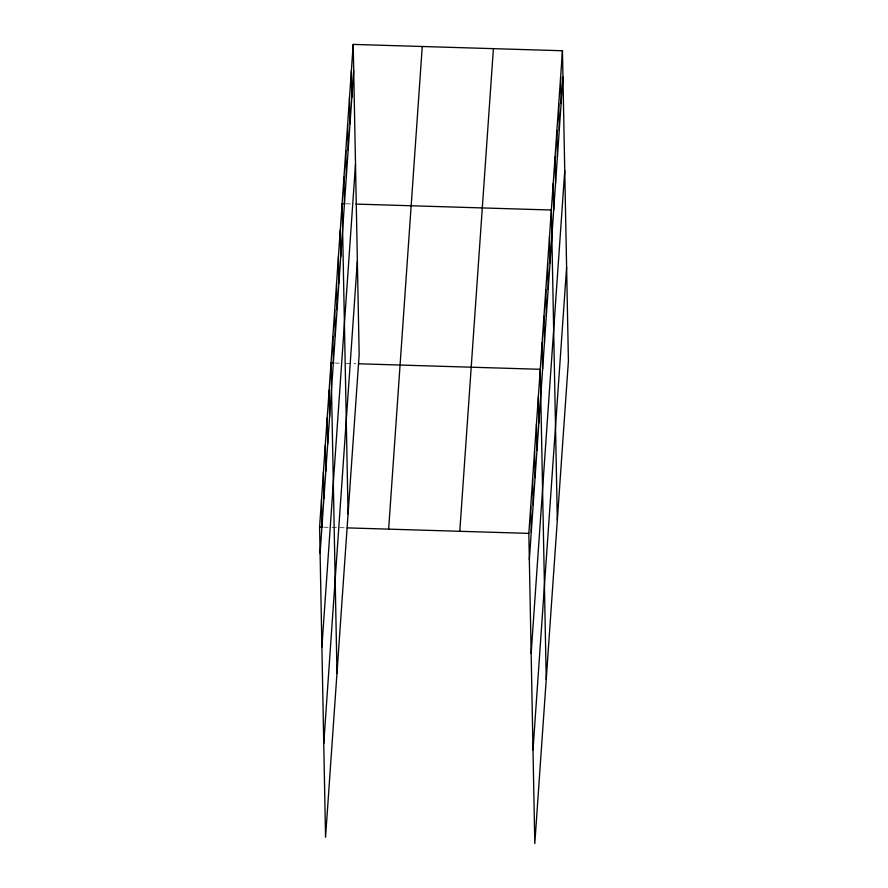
<?xml version="1.0" encoding="UTF-8"?>
<svg xmlns="http://www.w3.org/2000/svg" width="888" height="888" viewBox="0 0 888 888"><rect width="100%" height="100%" fill="white"/><g stroke="black" fill="none" stroke-linecap="round" stroke-linejoin="round"><path stroke-width="0.67" stroke-dasharray="4.44 3.33" d="M346.253 203.796L350.394 203.918M335.165 363.07L339.305 363.192M346.209 363.403L355.877 363.692M323.731 527.161L330.636 527.372M332.023 527.417L345.832 527.838"/><path stroke-width="1.33" d="M353.202 44.4L359.163 354.612L325.552 837.251L319.591 527.039L353.202 44.4L562.448 50.749L568.409 360.961L534.798 843.6L528.837 533.388L562.448 50.749M320.091 553.335L353.702 70.696M321.9 647.019L355.5 164.38M323.754 743.556L357.353 260.917M388.644 529.137L422.255 46.498M459.784 531.29L493.395 48.651M529.348 559.684L562.959 77.045M531.146 653.379L564.757 170.74M533 749.905L566.611 267.266M344.877 203.752L342.113 203.674L348.063 513.875M355.921 204.085L551.359 210.023L557.32 520.235M333.777 363.026L331.013 362.937L336.974 673.148M358.641 363.78L540.27 369.297L546.231 679.498M319.591 527.039L322.355 527.128M347.208 527.883L528.837 533.388M560.606 77.3L561.105 103.585M558.752 103.841L559.262 130.136M556.909 130.392L557.409 156.677M555.056 156.932L555.566 183.228M553.213 183.483L553.712 209.768M549.517 236.574L550.016 262.859M547.663 263.114L548.174 289.41M545.82 289.654L546.32 315.95M543.967 316.206L544.477 342.502M542.113 342.746L542.624 369.042M538.361 396.647L538.872 422.932M536.463 423.998L536.963 450.283M534.554 451.348L535.064 477.633M532.656 478.688L533.155 504.983M530.746 506.038L531.257 532.334M351.348 70.94L351.859 97.236M349.506 97.491L350.005 123.787M347.652 124.031L348.163 150.327M345.809 150.583L346.309 176.867M343.956 177.123L344.466 203.419M340.259 230.214L340.77 256.51M338.417 256.765L338.916 283.05M336.563 283.305L337.074 309.601M334.721 309.856L335.22 336.141M332.867 336.397L333.377 362.693M329.115 390.287L329.615 416.583M327.206 417.638L327.716 443.933M325.308 444.988L325.807 471.284M323.399 472.338L323.909 498.634M321.5 499.689L322 525.985"/></g></svg>
